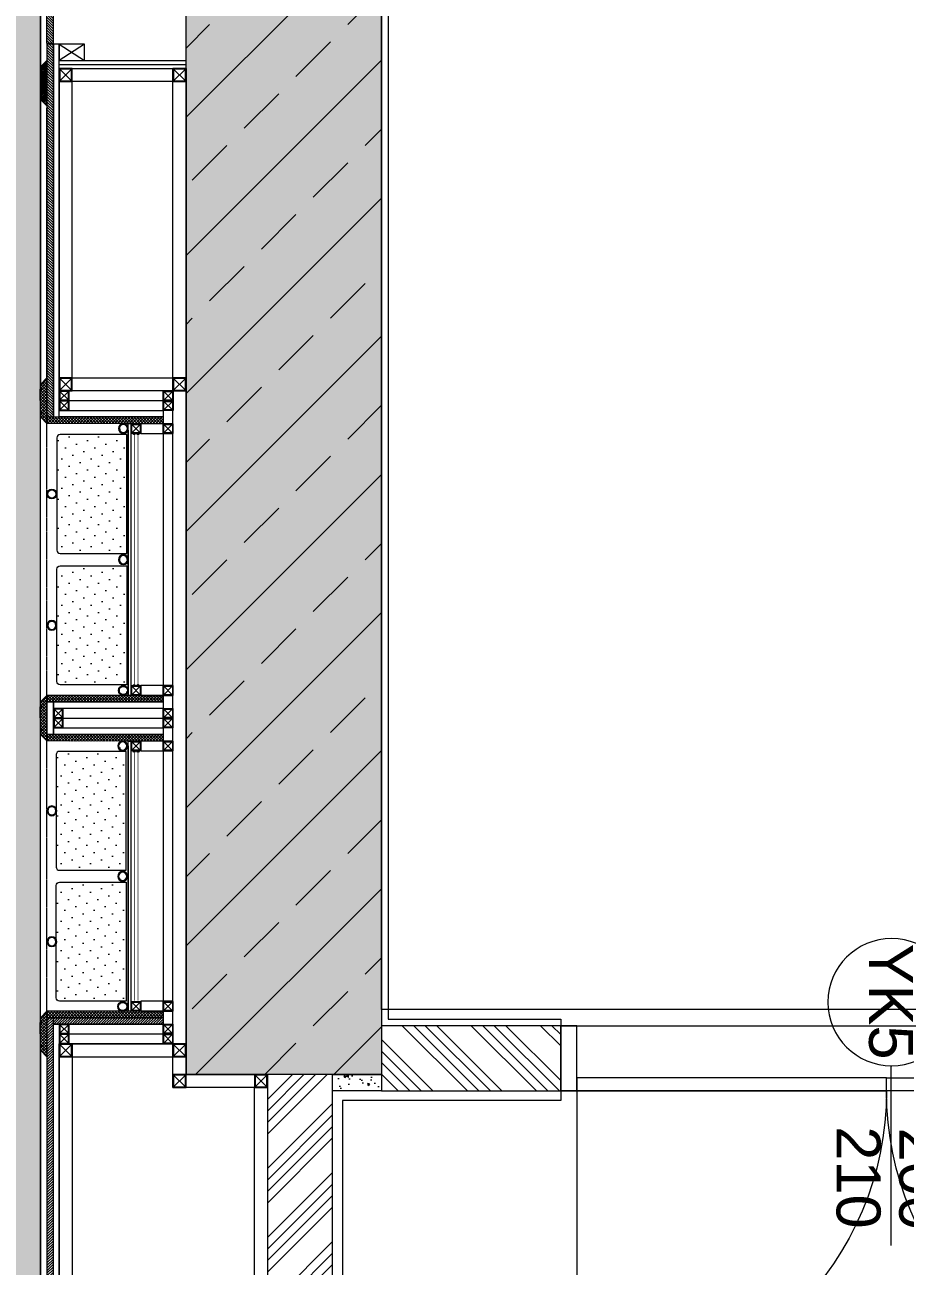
# Model space of a CAD drawing. Header units: millimetres. Extents: x 29001 to 40804, y -8833 to -5892.
# Drawn here: x 30533.6 to 30803.8, y -7964.1 to -7582.8 of the extents above; entities that cross this region are included whole.
import ezdxf
from ezdxf.enums import TextEntityAlignment as Align

# ---------------------------------------------------------------- set-up
doc = ezdxf.new("R2010")
doc.units = ezdxf.units.MM
for name, pattern in [('( Hidden )', [0.375, 0.25, -0.125]), ('ACAD_ISO03W100', [30, 12, -18]), ('DOT', [3.002, 0.002, -3]), ('P-AV-P00-10$0${ Origin Line }', [0])]:
    doc.linetypes.add(name, pattern=pattern)
doc.layers.get('0').update_dxf_attribs({"lineweight": 0})
for name, color, linetype, lineweight in [('0 @ 1', 7, 'Continuous', 0), ('anahtar', 9, 'Continuous', 0), ('Auto-Aydinlatma', 50, 'Continuous', 0), ('Auto-Olcu', 33, 'Continuous', 0), ('xxx_Auto_Duvar_Duvar Plan Kesit', 7, 'Continuous', 0), ('xxx_Auto_Duvar_Yesil Alcipan', 93, 'Continuous', 0), ('xxx_Auto_Kaplama_Ahşap', 34, 'Continuous', 0), ('xxx_Auto_Kaplama_Ahşap Tarama', 16, 'Continuous', 0), ('xxx_Auto_Kaplama_Aluminyum', 133, 'Continuous', 0), ('xxx_Auto_Kaplama_Cam', 190, 'Continuous', 0), ('xxx_Auto_Kaplama_Mermer', 23, 'Continuous', 0), ('xxx_Auto_Kaplama_Mermer Tarama @ 1', 45, 'Continuous', 0), ('xxx_Auto_Kaplama_Siva Sap', 253, 'Continuous', 0), ('xxx_Auto_Konstruksiyon_Metal', 141, 'Continuous', 0), ('xxx_Auto_Tefris_Aydinlatma', 50, 'Continuous', 0), ('xxx_Auto_Tefris_Silik', 252, 'Continuous', 0), ('Y_BA KOLON', 1, 'Continuous', 0), ('Y_BA TARAMA', 252, 'Continuous', 0), ('Y_DUVAR DIS GZB', 5, 'Continuous', 0), ('Y_DUVAR IZ', 253, 'ACAD_ISO03W100', 0), ('Y_DVR_TARAMA GB', 252, 'Continuous', 0), ('Y_KAPI', 123, 'Continuous', 0), ('Y_KAPI KOD', 40, 'Continuous', 0), ('Y_MINEPOR', 191, 'Continuous', 0), ('Y_SIVA', 30, 'Continuous', 0)]:
    doc.layers.add(name, color=color, linetype=linetype, lineweight=lineweight)
doc.styles.add('style1', font='arial.ttf', dxfattribs={"height": 20})
pattern_1 = [(135, (17142.7542, 8328.3304), (-0.449012806, -0.449012806), []), (225, (17142.7542, 8328.3304), (0.449012806, -0.449012806), [])]
pattern_2 = [(45, (-27449.53084, 49434.2222), (-0.3999999993, 0.3999999993), [])]
pattern_3 = [(0, (-28982.277, 50888.334), (0, 6.985), [5.08, -1.905]), (90, (-28982.277, 50888.334), (-6.985, 4e-16), [5.08, -1.905])]
pattern_4 = [(135, (-27449.5308, 49434.2222), (-3.36759605, -1.12253202), [0, -3.175])]

# ---------------------------------------------------------------- blocks, each defined once
blk = doc.blocks.new('KAPI 200X230')
at = {"layer": 'Y_KAPI', "color": 252, "linetype": 'P-AV-P00-10$0${ Origin Line }'}
for p, q in [((5, -20), (5, -115)), ((195, -20), (195, -115))]:
    blk.add_line(p, q, dxfattribs=at)
at = {"layer": 'Y_KAPI'}
for points in [[(0, 0), (5, 0), (5, -20), (0, -20)], [(195, 0), (200, 0), (200, -20), (195, -20)], [(5, -20), (100, -20), (100, -16), (5, -16)], [(195, -20), (100, -20), (100, -16), (195, -16)]]:
    blk.add_lwpolyline(points, close=True, dxfattribs=at)
at = {"layer": 'Y_KAPI', "color": 252, "linetype": 'P-AV-P00-10$0${ Origin Line }'}
for centre, start, end in [((5, -20), 270, 0), ((195, -20), 180, 270)]:
    blk.add_arc(centre, 95, start, end, dxfattribs=at)
blk = doc.blocks.new('KAPI KOD')
at = {"layer": 'Y_KAPI KOD', "ltscale": 0.2}
blk.add_line((0, 0), (0, -55.22), dxfattribs=at)
blk.add_circle((-0.29, 19.56), 19.56, dxfattribs=at)
at = {"layer": 'Y_KAPI KOD', "color": 153, "ltscale": 0.2, "style": 'style1'}
for tag, p in [('KOD', (0, 19.75)), ('YUK', (9.88, -34.29)), ('GEN', (-9.37, -34.7))]:
    blk.add_attdef(tag, text='', height=13.5, rotation=90, dxfattribs=at).set_placement(p, align=Align.MIDDLE)
blk = doc.blocks.new('40x40 kutu profil')
at = {"layer": 'xxx_Auto_Konstruksiyon_Metal'}
for points in [[(-1674.77, -595.98), (-1674.77, -599.98), (-1670.77, -599.98), (-1670.77, -595.98), (-1674.77, -595.98)], [(-1670.97, -596.18), (-1674.57, -599.78)], [(-1674.57, -596.18), (-1670.97, -599.78)]]:
    blk.add_lwpolyline(points, dxfattribs=at)
blk.add_lwpolyline([(-1674.57, -596.18), (-1674.57, -599.78), (-1670.97, -599.78), (-1670.97, -596.18)], close=True, dxfattribs=at)
blk = doc.blocks.new('40X40')
at = {"layer": 'xxx_Auto_Konstruksiyon_Metal'}
for p, q in [((-65772.06, 42664.04), (-65769.26, 42661.24)), ((-65769.06, 42664.04), (-65772.06, 42661.04))]:
    blk.add_line(p, q, dxfattribs=at)
for points in [[(-65772.06, 42661.04), (-65769.06, 42661.04), (-65769.06, 42664.04), (-65772.06, 42664.04)], [(-65771.86, 42661.24), (-65769.26, 42661.24), (-65769.26, 42663.84), (-65771.86, 42663.84)]]:
    blk.add_lwpolyline(points, close=True, dxfattribs=at)
blk = doc.blocks.new('xxx r 3')
at = {"layer": '0 @ 1', "true_color": 0x999999}
h = blk.add_hatch(dxfattribs=at)
h.set_pattern_fill('ANGLE', color=253)
h.set_pattern_definition(pattern_3)
h.paths.add_polyline_path([(-1.5, 0, 1), (1.5, 0, 1)])
h.paths.add_polyline_path([(1.25, 0, -1), (-1.25, 0, -1)], flags=16)
at = {"layer": '0 @ 1', "true_color": 0x454545}
h = blk.add_hatch(dxfattribs=at)
h.set_pattern_fill('ANGLE', color=250)
h.set_pattern_definition(pattern_3)
edge = h.paths.add_edge_path()
edge.add_arc((0, 0), 1.25, 0, 360)
at = {"layer": 'xxx_Auto_Kaplama_Aluminyum'}
for radius in [1.5, 1.25]:
    blk.add_circle((0, 0), radius, dxfattribs=at)
blk = doc.blocks.new('xxxc')
at = {"layer": 'xxx_Auto_Kaplama_Ahşap Tarama'}
h = blk.add_hatch(dxfattribs=at)
h.set_pattern_fill('JIS_WOOD', color=256, scale=0.5)
h.set_pattern_definition([(45, (-28082.08727, 50910.67146), (-0.2499999996, 0.2499999996), [])])
h.paths.add_polyline_path([(-1.5, -2.95), (-2, -2.95), (-2, -1.95), (0, 0.03), (0, -13.95), (-2, -11.95), (-2, -10.95), (-1.5, -10.95), (-1.5, -10.45), (-2, -10.45), (-2, -3.45), (-1.5, -3.45)])
at = {"layer": 'xxx_Auto_Kaplama_Ahşap', "linetype": 'Continuous', "elevation": 0}
blk.add_lwpolyline([(0, 0), (-2, -2), (-2, -3), (-1.5, -3), (-1.5, -3.5), (-2, -3.5), (-2.01, -10.5), (-1.5, -10.5), (-1.5, -11), (-2, -11), (-2, -12), (0, -14)], close=True, dxfattribs=at)
blk.add_lwpolyline([(0, 0), (-2, -2), (-2, -3), (-1.5, -3), (-1.5, -3.5), (-2, -3.5), (-2.01, -10.5), (-1.5, -10.5), (-1.5, -11), (-2, -11), (-2, -12), (0, -14)], close=True, dxfattribs=at)
at = {"layer": 'xxx_Auto_Kaplama_Ahşap', "linetype": 'Continuous'}
blk.add_lwpolyline([(0, -13), (0, 0), (-2, -2), (-2, -3), (-1.5, -3), (-1.5, -3.5), (-2, -3.5), (-2, -10.5)], dxfattribs=at)
blk.add_lwpolyline([(0, -13), (0, 0), (-2, -2), (-2, -3), (-1.5, -3), (-1.5, -3.5), (-2, -3.5), (-2, -10.5)], dxfattribs=at)
at = {"layer": 'xxx_Auto_Kaplama_Ahşap', "linetype": 'Continuous', "elevation": 0}
blk.add_lwpolyline([(0, -2.5), (0, -14)], dxfattribs=at)
blk.add_lwpolyline([(0, -2.5), (0, -14)], dxfattribs=at)
blk = doc.blocks.new('TÜM LAYOOUT')
at = {"lineweight": 0, "true_color": 0x454545}
h = blk.add_hatch(color=250, dxfattribs=at)
h.dxf.hatch_style = 1
h.paths.add_polyline_path([(1618.09, -1083.45), (1618.09, -1023.45), (1438.26, -1023.45), (1438.26, -1583.45), (1498.26, -1583.45), (1498.26, -1083.45)])
at = {"true_color": 0x454545}
h = blk.add_hatch(color=250, dxfattribs=at)
h.dxf.hatch_style = 1
h.paths.add_polyline_path([(1395.54, -1369.96), (1395.6, -1369.96), (1395.6, -1285.93), (1395.54, -1285.93)])
h = blk.add_hatch(color=250, dxfattribs=at)
h.dxf.hatch_style = 1
h.paths.add_polyline_path([(1395.54, -1662.02), (1395.6, -1662.02), (1395.6, -1577.99), (1395.54, -1577.99)])
at = {"layer": 'anahtar', "lineweight": 0}
h = blk.add_hatch(dxfattribs=at)
h.set_pattern_fill('ANSI33', color=256, scale=120)
h.set_pattern_definition([(45, (-203248.184, 42899.353), (-21.2132034, 21.2132034), []), (45, (-203226.97, 42899.353), (-21.2132034, 21.2132034), [15, -7.5])])
h.paths.add_polyline_path([(1438.26, -1023.45), (2318.26, -1023.45), (2318.26, -1583.45), (1808.26, -1583.45), (1808.26, -1523.45), (2258.26, -1523.45), (2258.26, -1083.45), (1498.26, -1083.45), (1498.26, -1583.45), (1438.26, -1583.45)])
h = blk.add_hatch(dxfattribs=at)
h.set_pattern_fill('ANSI34', color=256, scale=20, angle=-90)
h.set_pattern_definition([(315, (342925.712, -40396.252), (10.6066017, 10.6066017), []), (315, (342925.712, -40399.787), (10.6066017, 10.6066017), []), (315, (342925.712, -40403.323), (10.6066017, 10.6066017), []), (315, (342925.712, -40406.858), (10.6066017, 10.6066017), [])])
h.paths.add_polyline_path([(1553.26, -1568.45), (1498.26, -1568.45), (1498.26, -1588.45), (1553.26, -1588.45)])
h = blk.add_hatch(dxfattribs=at)
h.set_pattern_fill('ANSI34', color=256, scale=20)
h.set_pattern_definition([(45, (40291.067, 339654), (-10.6066017, 10.6066017), []), (45, (40294.602, 339654), (-10.6066017, 10.6066017), []), (45, (40298.138, 339654), (-10.6066017, 10.6066017), []), (45, (40301.673, 339654), (-10.6066017, 10.6066017), [])])
h.paths.add_polyline_path([(1463.26, -1583.45), (1463.26, -1773.45), (1483.26, -1773.45), (1483.26, -1583.45)])
h = blk.add_hatch(dxfattribs=at)
h.set_pattern_fill('AR-CONC', color=256, angle=-270)
h.set_pattern_definition([(140, (-63133.898, -366923.4454), (0.62752135, 7.17260183), [0.75, -8.25]), (85, (-63133.898, -366923.4454), (-7.52192134, -1.38751334), [0.6, -6.6]), (190.4514445, (-63133.846, -366922.848), (-6.89439991, 5.78508847), [0.63740192, -7.01142112]), (136.1842, (-63135.898, -366923.445), (1.6551928, 10.6724133), [1.125, -12.375]), (186.6356355, (-63135.76, -366922.556), (-9.741186, 9.34661946), [0.95610342, -10.5171376]), (81.184164, (-63135.898, -366923.445), (-9.741186, 9.34661945), [0.9, -9.9]), (111, (-63135.398, -366922.4454), (4.02618891, 5.96907052), [0.75, -8.25]), (56, (-63135.398, -366922.4454), (-7.25150045, 2.43315332), [0.6, -6.6]), (161.4514447, (-63135.0624, -366921.948), (-3.22531153, 8.40222377), [0.6374019, -7.01142112]), (127.5, (-63133.898, -366923.4454), (-3.328938538, 0.121598553), [0, -6.52, 0, -6.7, 0, -6.625]), (97.5, (-63133.898, -366923.4454), (-3.94411712, 2.630695374), [0, -3.82, 0, -6.37, 0, -2.525]), (57.5, (-63133.898, -366925.6754), (0.225548717, 5.338224362), [0, -2.5, 0, -7.8, 0, -10.35]), (47.5, (-63133.898, -366926.6754), (-1.001049823, 5.831861693), [0, -3.25, 0, -5.18, 0, -7.35])])
h.paths.add_polyline_path([(1498.26, -1583.45), (1498.26, -1588.45), (1483.26, -1588.45), (1483.26, -1583.45)])
at = {"layer": 'xxx_Auto_Kaplama_Ahşap'}
h = blk.add_hatch(dxfattribs=at)
h.set_pattern_fill('JIS_WOOD', color=256, scale=0.8, angle=-90)
h.set_pattern_definition([(315, (-27449.5308, 49351.81523), (0.3999999993, 0.3999999993), [])])
h.paths.add_polyline_path([(1395.53, -1266.73), (1397.53, -1266.73), (1397.53, -1225.83), (1395.54, -1225.83)])
h.paths.add_polyline_path([(1397.53, -1266.73), (1397.53, -1266.73), (1397.53, -1225.83), (1397.53, -1225.83)])
h = blk.add_hatch(dxfattribs=at)
h.set_pattern_fill('JIS_WOOD', color=256, scale=0.8, angle=-90)
h.set_pattern_definition([(315, (-27449.52886, 49346.61523), (0.3999999993, 0.3999999993), [])])
h.paths.add_polyline_path([(1395.54, -1381.45), (1397.54, -1381.45), (1397.54, -1266.93), (1395.54, -1266.93)])
h.paths.add_polyline_path([(1397.54, -1381.45), (1397.54, -1381.45), (1397.54, -1266.93), (1397.54, -1266.93)], flags=17)
h = blk.add_hatch(dxfattribs=at)
h.set_pattern_fill('JIS_WOOD', color=256, scale=0.8)
h.set_pattern_definition(pattern_2)
h.paths.add_polyline_path([(1395.54, -1676.01), (1397.54, -1676.01), (1397.54, -1565.99), (1395.54, -1565.99)])
h = blk.add_hatch(dxfattribs=at)
h.set_pattern_fill('JIS_WOOD', color=256, scale=0.8)
h.set_pattern_definition(pattern_2)
h.paths.add_polyline_path([(1397.54, -1565.99), (1431.26, -1565.99), (1431.26, -1567.99), (1397.54, -1567.99)])
at = {"layer": 'xxx_Auto_Kaplama_Ahşap Tarama', "linetype": 'Continuous'}
h = blk.add_hatch(dxfattribs=at)
h.set_pattern_fill('ANSI37', color=256, scale=0.2, angle=-180)
h.set_pattern_definition([(225, (-8399.7661, 14540.8289), (0.449012806, -0.449012806), []), (315, (-8399.7661, 14540.8289), (0.449012806, 0.449012806), [])])
h.paths.add_polyline_path([(1395.54, -1383.45), (1393.54, -1381.45), (1393.54, -1380.45), (1394.04, -1380.45), (1394.04, -1379.95), (1393.54, -1379.95), (1393.53, -1372.95), (1394.04, -1372.95), (1394.04, -1372.45), (1393.54, -1372.45), (1393.54, -1371.45), (1395.54, -1369.45)])
h = blk.add_hatch(dxfattribs=at)
h.set_pattern_fill('ANSI37', color=256, scale=0.2, angle=-270)
h.set_pattern_definition([(135, (17142.75706, 8425.8527), (-0.449012806, -0.449012806), []), (225, (17142.75706, 8425.8527), (0.449012806, -0.449012806), [])])
h.paths.add_polyline_path([(1431.26, -1381.45), (1431.26, -1383.54), (1395.54, -1383.45), (1395.54, -1381.45)])
h = blk.add_hatch(dxfattribs=at)
h.set_pattern_fill('ANSI37', color=256, scale=0.2, angle=-180)
h.set_pattern_definition([(225, (-8399.76894, 14443.3066), (0.449012806, -0.449012806), []), (315, (-8399.76894, 14443.3066), (0.449012806, 0.449012806), [])])
h.paths.add_polyline_path([(1395.54, -1480.98), (1393.54, -1478.98), (1393.54, -1477.98), (1394.04, -1477.98), (1394.04, -1477.48), (1393.54, -1477.48), (1393.53, -1470.48), (1394.04, -1470.48), (1394.04, -1469.98), (1393.54, -1469.98), (1393.54, -1468.98), (1395.54, -1466.98)])
h = blk.add_hatch(dxfattribs=at)
h.set_pattern_fill('ANSI37', color=256, scale=0.2, angle=-270)
h.set_pattern_definition(pattern_1)
h.paths.add_polyline_path([(1431.26, -1468.98), (1431.26, -1466.98), (1395.54, -1466.98), (1395.54, -1468.98)])
h = blk.add_hatch(dxfattribs=at)
h.set_pattern_fill('ANSI37', color=256, scale=0.2, angle=-270)
h.set_pattern_definition(pattern_1)
h.paths.add_polyline_path([(1431.26, -1478.98), (1431.26, -1481.06), (1395.54, -1480.98), (1395.54, -1478.98)])
h = blk.add_hatch(dxfattribs=at)
h.set_pattern_fill('ANSI37', color=256, scale=0.2, angle=-180)
h.set_pattern_definition([(225, (-8399.76894, 14346.2889), (0.449012806, -0.449012806), []), (315, (-8399.76894, 14346.2889), (0.449012806, 0.449012806), [])])
h.paths.add_polyline_path([(1395.54, -1577.99), (1393.54, -1575.99), (1393.54, -1574.99), (1394.04, -1574.99), (1394.04, -1574.49), (1393.54, -1574.49), (1393.53, -1567.49), (1394.04, -1567.49), (1394.04, -1566.99), (1393.54, -1566.99), (1393.54, -1565.99), (1395.54, -1563.99)])
h = blk.add_hatch(dxfattribs=at)
h.set_pattern_fill('ANSI37', color=256, scale=0.2, angle=-270)
h.set_pattern_definition([(135, (17142.7542, 8231.3127), (-0.449012806, -0.449012806), []), (225, (17142.7542, 8231.3127), (0.449012806, -0.449012806), [])])
h.paths.add_polyline_path([(1431.26, -1565.99), (1431.26, -1563.99), (1395.54, -1563.99), (1395.54, -1565.99)])
at = {"layer": 'xxx_Auto_Kaplama_Cam'}
h = blk.add_hatch(dxfattribs=at)
h.set_pattern_fill('DOTS', color=256, scale=2, angle=135)
h.set_pattern_definition(pattern_4)
edge = h.paths.add_edge_path()
edge.add_line((1399.64, -1423.4), (1420.11, -1423.4))
edge.add_line((1420.11, -1423.4), (1420.11, -1386.86))
edge.add_line((1420.11, -1386.86), (1399.64, -1386.86))
edge.add_arc((1399.64, -1387.86), 1, 90, 180)
edge.add_line((1398.64, -1387.86), (1398.64, -1422.4))
edge.add_arc((1399.64, -1422.4), 1, 180, 270)
h = blk.add_hatch(dxfattribs=at)
h.set_pattern_fill('DOTS', color=256, scale=2, angle=135)
h.set_pattern_definition(pattern_4)
edge = h.paths.add_edge_path()
edge.add_line((1399.64, -1427.22), (1420.11, -1427.22))
edge.add_line((1420.11, -1427.22), (1420.11, -1463.76))
edge.add_line((1420.11, -1463.76), (1399.64, -1463.76))
edge.add_arc((1399.64, -1462.76), 1, 180, 270, ccw=False)
edge.add_line((1398.64, -1462.76), (1398.64, -1428.22))
edge.add_arc((1399.64, -1428.22), 1, 90, 180, ccw=False)
h = blk.add_hatch(dxfattribs=at)
h.set_pattern_fill('DOTS', color=256, scale=2, angle=135)
h.set_pattern_definition([(135, (-27449.7572, 49336.8976), (-3.36759605, -1.12253202), [0, -3.175])])
edge = h.paths.add_edge_path()
edge.add_line((1399.41, -1520.72), (1419.88, -1520.72))
edge.add_line((1419.88, -1520.72), (1419.88, -1484.18))
edge.add_line((1419.88, -1484.18), (1399.41, -1484.18))
edge.add_arc((1399.41, -1485.18), 1, 90, 180)
edge.add_line((1398.41, -1485.18), (1398.41, -1519.72))
edge.add_arc((1399.41, -1519.72), 1, 180, 270)
h = blk.add_hatch(dxfattribs=at)
h.set_pattern_fill('DOTS', color=256, scale=2, angle=135)
h.set_pattern_definition([(135, (-27449.7572, 49337.077), (-3.36759605, -1.12253202), [0, -3.175])])
edge = h.paths.add_edge_path()
edge.add_line((1399.41, -1524.37), (1419.88, -1524.37))
edge.add_line((1419.88, -1524.37), (1419.88, -1560.91))
edge.add_line((1419.88, -1560.91), (1399.41, -1560.91))
edge.add_arc((1399.41, -1559.91), 1, 180, 270, ccw=False)
edge.add_line((1398.41, -1559.91), (1398.41, -1525.37))
edge.add_arc((1399.41, -1525.37), 1, 90, 180, ccw=False)
at = {"layer": 'Y_BA TARAMA', "true_color": 0x999999}
h = blk.add_hatch(dxfattribs=at)
h.set_pattern_fill('ANSI33', color=253, scale=120)
h.set_pattern_definition([(45, (-203248.184, 42899.353), (-21.2132034, 21.2132034), []), (45, (-203226.97, 42899.353), (-21.2132034, 21.2132034), [15, -7.5])])
h.paths.add_polyline_path([(1438.26, -1023.45), (2318.26, -1023.45), (2318.26, -1583.45), (1808.26, -1583.45), (1808.26, -1523.45), (2258.26, -1523.45), (2258.26, -1083.45), (1498.26, -1083.45), (1498.26, -1583.45), (1438.26, -1583.45)])
at = {"layer": 'Y_DVR_TARAMA GB', "true_color": 0x999999}
h = blk.add_hatch(dxfattribs=at)
h.set_pattern_fill('ANSI34', color=253, scale=20, angle=-90)
h.set_pattern_definition([(315, (342925.712, -40396.252), (10.6066017, 10.6066017), []), (315, (342925.712, -40399.787), (10.6066017, 10.6066017), []), (315, (342925.712, -40403.323), (10.6066017, 10.6066017), []), (315, (342925.712, -40406.858), (10.6066017, 10.6066017), [])])
h.paths.add_polyline_path([(1553.26, -1568.45), (1498.26, -1568.45), (1498.26, -1588.45), (1553.26, -1588.45)])
at = {"layer": 'Y_DVR_TARAMA GB', "lineweight": 0, "true_color": 0x999999}
h = blk.add_hatch(dxfattribs=at)
h.set_pattern_fill('ANSI34', color=253, scale=20, angle=-90)
h.set_pattern_definition([(315, (342925.712, -40396.252), (10.6066017, 10.6066017), []), (315, (342925.712, -40399.787), (10.6066017, 10.6066017), []), (315, (342925.712, -40403.323), (10.6066017, 10.6066017), []), (315, (342925.712, -40406.858), (10.6066017, 10.6066017), [])])
h.paths.add_polyline_path([(1553.26, -1568.45), (1498.26, -1568.45), (1498.26, -1588.45), (1553.26, -1588.45)])
h = blk.add_hatch(dxfattribs=at)
h.set_pattern_fill('ANSI34', color=253, scale=20)
h.set_pattern_definition([(45, (40291.067, 339654), (-10.6066017, 10.6066017), []), (45, (40294.602, 339654), (-10.6066017, 10.6066017), []), (45, (40298.138, 339654), (-10.6066017, 10.6066017), []), (45, (40301.673, 339654), (-10.6066017, 10.6066017), [])])
h.paths.add_polyline_path([(1463.26, -1583.45), (1463.26, -1773.45), (1483.26, -1773.45), (1483.26, -1583.45)])
at = {"layer": 'Y_MINEPOR'}
h = blk.add_hatch(dxfattribs=at)
h.set_pattern_fill('AR-CONC', color=256, angle=-270)
h.set_pattern_definition([(140, (-63133.898, -366923.4454), (0.62752135, 7.17260183), [0.75, -8.25]), (85, (-63133.898, -366923.4454), (-7.52192134, -1.38751334), [0.6, -6.6]), (190.4514445, (-63133.846, -366922.848), (-6.89439991, 5.78508847), [0.63740192, -7.01142112]), (136.1842, (-63135.898, -366923.445), (1.6551928, 10.6724133), [1.125, -12.375]), (186.6356355, (-63135.76, -366922.556), (-9.741186, 9.34661946), [0.95610342, -10.5171376]), (81.184164, (-63135.898, -366923.445), (-9.741186, 9.34661945), [0.9, -9.9]), (111, (-63135.398, -366922.4454), (4.02618891, 5.96907052), [0.75, -8.25]), (56, (-63135.398, -366922.4454), (-7.25150045, 2.43315332), [0.6, -6.6]), (161.4514447, (-63135.0624, -366921.948), (-3.22531153, 8.40222377), [0.6374019, -7.01142112]), (127.5, (-63133.898, -366923.4454), (-3.328938538, 0.121598553), [0, -6.52, 0, -6.7, 0, -6.625]), (97.5, (-63133.898, -366923.4454), (-3.94411712, 2.630695374), [0, -3.82, 0, -6.37, 0, -2.525]), (57.5, (-63133.898, -366925.6754), (0.225548717, 5.338224362), [0, -2.5, 0, -7.8, 0, -10.35]), (47.5, (-63133.898, -366926.6754), (-1.001049823, 5.831861693), [0, -3.25, 0, -5.18, 0, -7.35])])
h.paths.add_polyline_path([(1498.26, -1583.45), (1498.26, -1588.45), (1483.26, -1588.45), (1483.26, -1583.45)])
at = {"layer": 'Y_MINEPOR', "lineweight": 0}
h = blk.add_hatch(dxfattribs=at)
h.set_pattern_fill('AR-CONC', color=256, angle=-270)
h.set_pattern_definition([(140, (-63133.898, -366923.4454), (0.62752135, 7.17260183), [0.75, -8.25]), (85, (-63133.898, -366923.4454), (-7.52192134, -1.38751334), [0.6, -6.6]), (190.4514445, (-63133.846, -366922.848), (-6.89439991, 5.78508847), [0.63740192, -7.01142112]), (136.1842, (-63135.898, -366923.445), (1.6551928, 10.6724133), [1.125, -12.375]), (186.6356355, (-63135.76, -366922.556), (-9.741186, 9.34661946), [0.95610342, -10.5171376]), (81.184164, (-63135.898, -366923.445), (-9.741186, 9.34661945), [0.9, -9.9]), (111, (-63135.398, -366922.4454), (4.02618891, 5.96907052), [0.75, -8.25]), (56, (-63135.398, -366922.4454), (-7.25150045, 2.43315332), [0.6, -6.6]), (161.4514447, (-63135.0624, -366921.948), (-3.22531153, 8.40222377), [0.6374019, -7.01142112]), (127.5, (-63133.898, -366923.4454), (-3.328938538, 0.121598553), [0, -6.52, 0, -6.7, 0, -6.625]), (97.5, (-63133.898, -366923.4454), (-3.94411712, 2.630695374), [0, -3.82, 0, -6.37, 0, -2.525]), (57.5, (-63133.898, -366925.6754), (0.225548717, 5.338224362), [0, -2.5, 0, -7.8, 0, -10.35]), (47.5, (-63133.898, -366926.6754), (-1.001049823, 5.831861693), [0, -3.25, 0, -5.18, 0, -7.35])])
h.paths.add_polyline_path([(1498.26, -1583.45), (1498.26, -1588.45), (1483.26, -1588.45), (1483.26, -1583.45)])
at = {"color": 7}
blk.add_lwpolyline([(1395.54, -1369.96), (1395.6, -1369.96), (1395.6, -1285.93), (1395.54, -1285.93)], close=True, dxfattribs=at)
at = {"color": 3, "elevation": 0}
for points in [[(1420.54, -1385.52), (1420.54, -1466.94)], [(1420.54, -1482.53), (1420.54, -1563.95)]]:
    blk.add_lwpolyline(points, dxfattribs=at)
at = {"layer": 'anahtar', "lineweight": 0}
for p, q in [((1553.26, -1568.45), (1753.26, -1568.45)), ((1753.26, -1588.45), (1553.26, -1588.45))]:
    blk.add_line(p, q, dxfattribs=at)
for points in [[(1438.26, -1023.45), (2318.26, -1023.45), (2318.26, -1583.45), (1808.26, -1583.45), (1808.26, -1523.45), (2258.26, -1523.45), (2258.26, -1083.45), (1498.26, -1083.45), (1498.26, -1583.45), (1438.26, -1583.45)], [(1553.26, -1568.45), (1498.26, -1568.45), (1498.26, -1588.45), (1553.26, -1588.45)], [(1463.26, -1583.45), (1463.26, -1773.45), (1483.26, -1773.45), (1483.26, -1583.45)], [(1498.26, -1583.45), (1498.26, -1588.45), (1483.26, -1588.45), (1483.26, -1583.45)]]:
    blk.add_lwpolyline(points, close=True, dxfattribs=at)
for points in [[(1808.26, -1563.45), (1498.26, -1563.45), (1498.26, -1083.45), (1818.26, -1083.45), (1818.26, -1253.45), (1798.26, -1253.45), (1798.26, -1323.45), (1868.26, -1323.45), (1868.26, -1523.45), (1808.26, -1523.45), (1808.26, -1563.45)], [(1753.26, -1568.45), (1753.26, -1566.45), (1806.26, -1566.45), (1806.26, -1521.45), (2256.26, -1521.45), (2256.26, -1085.45), (1560.26, -1085.45), (1560.26, -1135.45), (1500.26, -1135.45), (1500.26, -1566.45), (1553.26, -1566.45), (1553.26, -1568.45)], [(1553.26, -1588.45), (1553.26, -1591.45), (1486.26, -1591.45), (1486.26, -1861.49), (1318.26, -1861.48)]]:
    blk.add_lwpolyline(points, dxfattribs=at)
at = {"layer": 'Auto-Aydinlatma', "elevation": 0}
for points in [[(1422.79, -1386.57), (1421.94, -1386.57), (1421.94, -1386.69), (1422.79, -1386.69), (1422.79, -1386.57)], [(1423.94, -1386.57), (1423.08, -1386.57), (1423.08, -1386.69), (1423.94, -1386.69), (1423.94, -1386.57)], [(1422.79, -1463.95), (1421.94, -1463.95), (1421.94, -1463.82), (1422.79, -1463.82), (1422.79, -1463.95)], [(1423.94, -1463.95), (1423.08, -1463.95), (1423.08, -1463.82), (1423.94, -1463.82), (1423.94, -1463.95)], [(1422.79, -1484.05), (1421.94, -1484.05), (1421.94, -1484.18), (1422.79, -1484.18), (1422.79, -1484.05)], [(1423.94, -1484.05), (1423.08, -1484.05), (1423.08, -1484.18), (1423.94, -1484.18), (1423.94, -1484.05)]]:
    blk.add_lwpolyline(points, dxfattribs=at)
at = {"layer": 'Auto-Aydinlatma'}
for centre, start, end in [((1422.37, -1386.57, 0), 209.9305, 330.0695), ((1423.51, -1386.57, 0), 209.9305, 330.0695), ((1422.37, -1463.94, 0), 29.9305, 150.0695), ((1423.51, -1463.94, 0), 29.9305, 150.0695), ((1422.37, -1484.06, 0), 209.9305, 330.0695), ((1423.51, -1484.06, 0), 209.9305, 330.0695)]:
    blk.add_arc(centre, 0.247, start, end, dxfattribs=at)
at = {"layer": 'xxx_Auto_Duvar_Duvar Plan Kesit', "lineweight": 0}
blk.add_lwpolyline([(1618.09, -1083.45), (1498.26, -1083.45), (1498.26, -1583.45), (1438.26, -1583.45), (1438.26, -1023.45), (1618.09, -1023.45)], dxfattribs=at)
for points in [[(1553.26, -1568.45), (1498.26, -1568.45), (1498.26, -1588.45), (1553.26, -1588.45)], [(1463.26, -1583.45), (1463.26, -1773.45), (1483.26, -1773.45), (1483.26, -1583.45)]]:
    blk.add_lwpolyline(points, close=True, dxfattribs=at)
at = {"layer": 'xxx_Auto_Duvar_Yesil Alcipan', "lineweight": 0, "elevation": 0}
for points in [[(1399.34, -1271.93), (1438.27, -1271.93)], [(1399.34, -1273.18), (1438.27, -1273.18)], [(1399.34, -1274.43), (1438.27, -1274.43)], [(1399.34, -1274.43), (1438.27, -1274.43)]]:
    blk.add_lwpolyline(points, dxfattribs=at)
at = {"layer": 'xxx_Auto_Kaplama_Ahşap', "linetype": 'Continuous'}
blk.add_lwpolyline([(1395.53, -1225.83), (1397.53, -1225.83), (1397.53, -1266.73), (1395.53, -1266.73)], close=True, dxfattribs=at)
at = {"layer": 'xxx_Auto_Kaplama_Ahşap', "linetype": 'Continuous', "elevation": 0}
for points in [[(1395.54, -1381.45), (1397.54, -1381.45), (1397.54, -1266.93), (1395.54, -1266.93)], [(1397.54, -1381.45), (1399.34, -1381.45), (1399.34, -1266.93), (1397.54, -1266.93)], [(1399.33, -1271.93), (1407.07, -1271.93), (1407.07, -1266.93), (1399.33, -1266.93)], [(1395.54, -1383.45), (1393.54, -1381.45), (1393.54, -1380.45), (1394.04, -1380.45), (1394.04, -1379.95), (1393.54, -1379.95), (1393.53, -1372.95), (1394.04, -1372.95), (1394.04, -1372.45), (1393.54, -1372.45), (1393.54, -1371.45), (1395.54, -1369.45)], [(1399.34, -1379.45), (1431.26, -1379.45), (1431.26, -1381.45), (1399.34, -1381.45)], [(1431.26, -1381.45), (1431.26, -1383.54), (1395.54, -1383.45), (1395.54, -1381.45)], [(1395.54, -1480.98), (1393.54, -1478.98), (1393.54, -1477.98), (1394.04, -1477.98), (1394.04, -1477.48), (1393.54, -1477.48), (1393.53, -1470.48), (1394.04, -1470.48), (1394.04, -1469.98), (1393.54, -1469.98), (1393.54, -1468.98), (1395.54, -1466.98)], [(1431.26, -1468.98), (1431.26, -1466.98), (1395.54, -1466.98), (1395.54, -1468.98)], [(1431.26, -1478.98), (1431.26, -1481.06), (1395.54, -1480.98), (1395.54, -1478.98)], [(1395.54, -1577.99), (1393.54, -1575.99), (1393.54, -1574.99), (1394.04, -1574.99), (1394.04, -1574.49), (1393.54, -1574.49), (1393.53, -1567.49), (1394.04, -1567.49), (1394.04, -1566.99), (1393.54, -1566.99), (1393.54, -1565.99), (1395.54, -1563.99)], [(1431.26, -1565.99), (1431.26, -1563.99), (1395.54, -1563.99), (1395.54, -1565.99)]]:
    blk.add_lwpolyline(points, close=True, dxfattribs=at)
for points in [[(1407.07, -1266.93), (1399.33, -1271.93)], [(1399.34, -1266.93), (1407.07, -1271.93)], [(1395.54, -1383.45), (1395.54, -1286.6)], [(1395.54, -1383.45), (1395.54, -1286.6)], [(1431.26, -1470.98), (1397.54, -1470.98), (1397.54, -1476.98), (1431.26, -1476.98)], [(1395.54, -1565.99), (1397.54, -1565.99)], [(1397.54, -1567.99), (1399.34, -1567.99), (1399.34, -1671.22)]]:
    blk.add_lwpolyline(points, dxfattribs=at)
at = {"layer": 'xxx_Auto_Kaplama_Ahşap', "elevation": 0}
for points in [[(1395.54, -1478.98), (1397.54, -1478.98), (1397.54, -1468.98), (1395.54, -1468.98)], [(1395.54, -1478.98), (1395.54, -1468.98), (1397.54, -1468.98), (1397.54, -1478.98)], [(1397.54, -1468.98), (1431.26, -1468.98), (1431.26, -1470.98), (1397.54, -1470.98)], [(1397.54, -1476.98), (1431.26, -1476.98), (1431.26, -1478.98), (1397.54, -1478.98)], [(1397.54, -1565.99), (1431.26, -1565.99), (1431.26, -1567.99), (1397.54, -1567.99)]]:
    blk.add_lwpolyline(points, close=True, dxfattribs=at)
at = {"layer": 'xxx_Auto_Kaplama_Ahşap'}
blk.add_lwpolyline([(1395.54, -1676.01), (1397.54, -1676.01), (1397.54, -1565.99), (1395.54, -1565.99)], close=True, dxfattribs=at)
at = {"layer": 'xxx_Auto_Kaplama_Ahşap Tarama', "linetype": 'Continuous', "elevation": 0}
for points in [[(1393.54, -1181.33), (1393.54, -1371.45)], [(1393.54, -1575.99), (1393.54, -1766.45)]]:
    blk.add_lwpolyline(points, dxfattribs=at)
at = {"layer": 'xxx_Auto_Kaplama_Cam', "elevation": 0}
for points in [[(1420.54, -1383.51), (1421.34, -1383.51), (1421.34, -1466.98), (1420.54, -1466.98)], [(1420.54, -1481.04), (1421.34, -1481.04), (1421.34, -1563.99), (1420.54, -1563.99)]]:
    blk.add_lwpolyline(points, close=True, dxfattribs=at)
for points in [[(1399.64, -1423.4), (1420.11, -1423.4), (1420.11, -1386.86), (1399.64, -1386.86, 0.414214), (1398.64, -1387.86), (1398.64, -1422.4, 0.414214)], [(1399.64, -1427.22), (1420.11, -1427.22), (1420.11, -1463.76), (1399.64, -1463.76, -0.414214), (1398.64, -1462.76), (1398.64, -1428.22, -0.414214)], [(1399.41, -1520.72), (1419.88, -1520.72), (1419.88, -1484.18), (1399.41, -1484.18, 0.414214), (1398.41, -1485.18), (1398.41, -1519.72, 0.414214)], [(1399.41, -1524.37), (1419.88, -1524.37), (1419.88, -1560.91), (1399.41, -1560.91, -0.414214), (1398.41, -1559.91), (1398.41, -1525.37, -0.414214)]]:
    blk.add_lwpolyline(points, format="xyb", close=True, dxfattribs=at)
at = {"layer": 'xxx_Auto_Kaplama_Siva Sap', "lineweight": 0}
blk.add_lwpolyline([(1553.26, -1588.45), (1553.26, -1591.45), (1486.26, -1591.45), (1486.26, -1861.49), (1318.26, -1861.48)], dxfattribs=at)
at = {"layer": 'xxx_Auto_Konstruksiyon_Metal', "elevation": 0}
for points in [[(1403.34, -1274.43), (1399.34, -1274.43), (1399.34, -1373.45), (1403.34, -1373.45)], [(1403.34, -1274.43), (1434.26, -1274.43), (1434.26, -1278.43), (1403.34, -1278.43)], [(1403.34, -1369.45), (1434.26, -1369.45), (1434.26, -1373.45), (1403.34, -1373.45)], [(1399.54, -1373.62), (1399.54, -1376.22), (1402.14, -1376.22), (1402.14, -1373.62)], [(1399.54, -1376.62), (1399.54, -1379.22), (1402.14, -1379.22), (1402.14, -1376.62)], [(1431.26, -1567.99), (1434.26, -1567.99), (1434.26, -1379.45), (1431.26, -1379.45)], [(1424.43, -1386.57), (1434.26, -1386.57), (1434.26, -1383.54), (1424.43, -1383.54)], [(1424.43, -1466.98), (1434.26, -1466.98), (1434.26, -1463.95), (1424.43, -1463.95)], [(1397.74, -1471.18), (1397.74, -1473.78), (1400.34, -1473.78), (1400.34, -1471.18)], [(1397.74, -1474.18), (1397.74, -1476.78), (1400.34, -1476.78), (1400.34, -1474.18)], [(1424.43, -1484.05), (1434.26, -1484.05), (1434.26, -1481.02), (1424.43, -1481.05)], [(1424.43, -1563.99), (1434.26, -1563.99), (1434.26, -1560.96), (1424.43, -1560.96)], [(1399.54, -1568.19), (1399.54, -1570.79), (1402.14, -1570.79), (1402.14, -1568.19)], [(1399.54, -1571.19), (1399.54, -1573.79), (1402.14, -1573.79), (1402.14, -1571.19)]]:
    blk.add_lwpolyline(points, close=True, dxfattribs=at)
at = {"layer": 'xxx_Auto_Konstruksiyon_Metal'}
for points in [[(1434.26, -1274.43), (1438.26, -1274.43), (1438.26, -1583.45), (1434.26, -1583.45)], [(1403.34, -1667.22), (1399.34, -1667.22), (1399.34, -1573.99), (1403.34, -1573.99)], [(1403.34, -1577.99), (1434.26, -1577.99), (1434.26, -1573.99), (1403.34, -1573.99)], [(1434.26, -1583.45), (1459.26, -1583.45), (1459.26, -1587.45), (1434.26, -1587.45)], [(1459.26, -1587.45), (1463.26, -1587.45), (1463.26, -1773.45), (1459.26, -1773.45)]]:
    blk.add_lwpolyline(points, close=True, dxfattribs=at)
at = {"layer": 'xxx_Auto_Konstruksiyon_Metal', "elevation": 0}
for points in [[(1434.27, -1373.45), (1399.34, -1373.42), (1399.34, -1379.42), (1434.27, -1379.45)], [(1399.34, -1373.42), (1399.34, -1376.42), (1402.34, -1376.42), (1402.34, -1373.42), (1399.34, -1373.42)], [(1399.34, -1376.42), (1399.34, -1379.42), (1402.34, -1379.42), (1402.34, -1376.42), (1399.34, -1376.42)], [(1402.14, -1373.62), (1399.54, -1376.22)], [(1399.54, -1373.62), (1402.14, -1376.22)], [(1402.34, -1376.42), (1434.27, -1376.45)], [(1402.14, -1376.62), (1399.54, -1379.22)], [(1399.54, -1376.62), (1402.14, -1379.22)], [(1397.54, -1470.98), (1397.54, -1473.98), (1400.54, -1473.98), (1400.54, -1470.98), (1397.54, -1470.98)], [(1400.34, -1471.18), (1397.74, -1473.78)], [(1397.74, -1471.18), (1400.34, -1473.78)], [(1397.54, -1473.98), (1397.54, -1476.98), (1400.54, -1476.98), (1400.54, -1473.98), (1397.54, -1473.98)], [(1400.34, -1474.18), (1397.74, -1476.78)], [(1397.74, -1474.18), (1400.34, -1476.78)], [(1400.54, -1473.98), (1431.26, -1473.98)], [(1402.34, -1567.99), (1434.26, -1567.99)], [(1402.34, -1570.99), (1434.26, -1570.99)], [(1402.34, -1573.99), (1434.26, -1573.99)]]:
    blk.add_lwpolyline(points, dxfattribs=at)
at = {"layer": 'xxx_Auto_Konstruksiyon_Metal'}
for points in [[(1399.34, -1567.99), (1399.34, -1570.99), (1402.34, -1570.99), (1402.34, -1567.99), (1399.34, -1567.99)], [(1399.34, -1570.99), (1399.34, -1573.99), (1402.34, -1573.99), (1402.34, -1570.99), (1399.34, -1570.99)], [(1402.14, -1568.19), (1399.54, -1570.79)], [(1399.54, -1568.19), (1402.14, -1570.79)], [(1399.54, -1571.19), (1402.14, -1573.79)], [(1402.14, -1571.19), (1399.54, -1573.79)]]:
    blk.add_lwpolyline(points, dxfattribs=at)
at = {"layer": 'xxx_Auto_Tefris_Aydinlatma', "color": 2, "linetype": '( Hidden )', "ltscale": 5, "true_color": 0xe6e600, "const_width": 0.2, "elevation": 1252.24}
for points in [[(1422.37, -1386.82), (1422.37, -1463.69)], [(1423.51, -1386.82), (1423.51, -1463.69)], [(1422.37, -1484.3), (1422.37, -1560.71)], [(1423.51, -1484.3), (1423.51, -1560.71)]]:
    blk.add_lwpolyline(points, dxfattribs=at)
at = {"layer": 'xxx_Auto_Tefris_Silik', "linetype": 'DOT', "ltscale": 0.005, "elevation": 0}
for points in [[(1393.54, -1565.99), (1393.54, -1381.45)], [(1395.54, -1565.99), (1395.54, -1381.45)]]:
    blk.add_lwpolyline(points, dxfattribs=at)
at = {"layer": 'Y_BA KOLON'}
blk.add_lwpolyline([(1438.26, -1023.45), (2318.26, -1023.45), (2318.26, -1583.45), (1808.26, -1583.45), (1808.26, -1523.45), (2258.26, -1523.45), (2258.26, -1083.45), (1498.26, -1083.45), (1498.26, -1583.45), (1438.26, -1583.45)], close=True, dxfattribs=at)
at = {"layer": 'Y_DUVAR DIS GZB'}
blk.add_lwpolyline([(1553.26, -1568.45), (1498.26, -1568.45), (1498.26, -1588.45), (1553.26, -1588.45)], close=True, dxfattribs=at)
at = {"layer": 'Y_DUVAR IZ', "ltscale": 0.2}
for p, q in [((1553.26, -1568.45), (1753.26, -1568.45)), ((1753.26, -1588.45), (1553.26, -1588.45))]:
    blk.add_line(p, q, dxfattribs=at)
at = {"layer": 'Y_MINEPOR'}
blk.add_lwpolyline([(1498.26, -1583.45), (1498.26, -1588.45), (1483.26, -1588.45), (1483.26, -1583.45)], close=True, dxfattribs=at)
at = {"layer": 'Y_MINEPOR', "lineweight": 0}
blk.add_lwpolyline([(1498.26, -1583.45), (1498.26, -1588.45), (1483.26, -1588.45), (1483.26, -1583.45)], close=True, dxfattribs=at)
at = {"layer": 'Y_SIVA', "ltscale": 0.1}
for points in [[(1753.26, -1568.45), (1753.26, -1566.45), (1806.26, -1566.45), (1806.26, -1521.45), (2256.26, -1521.45), (2256.26, -1085.45), (1560.26, -1085.45), (1560.26, -1135.45), (1500.26, -1135.45), (1500.26, -1566.45), (1553.26, -1566.45), (1553.26, -1568.45)], [(1553.26, -1588.45), (1553.26, -1591.45), (1486.26, -1591.45), (1486.26, -1687.08)]]:
    blk.add_lwpolyline(points, dxfattribs=at)
at = {"color": 3}
for name, p in [('xxxc', (1395.54, -1271.93, 0)), ('xxx r 3', (1397.08, -1405.13, -47.64)), ('xxx r 3', (1419.04, -1465.48, 0)), ('xxx r 3', (1418.82, -1562.54, 0))]:
    blk.add_blockref(name, p, dxfattribs=at)
at = {"color": 3, "xscale": -1, "rotation": 180}
for p in [(1419.04, -1385.01, 0), (1419.04, -1425.31, 0), (1397.08, -1445.5, -47.64), (1418.82, -1482.53, 0), (1397.08, -1502.46, -47.64), (1418.81, -1522.58, 0), (1397.08, -1542.64, -47.64)]:
    blk.add_blockref('xxx r 3', p, dxfattribs=at)
at = {"layer": 'Auto-Olcu', "xscale": -1, "rotation": 270}
for p in [(-41229.77, 64395.58, 0), (-41229.77, 64392.58, 0), (-41239.61, 64385.5, 0), (-41229.78, 64385.5, 0), (-41239.61, 64305.09, 0), (-41229.78, 64305.09, 0), (-41229.78, 64298.09, 0), (-41229.78, 64295.09, 0), (-41239.61, 64288.01, 0), (-41229.78, 64288.01, 0), (-41239.61, 64208.07, 0), (-41229.78, 64208.07, 0), (-41229.78, 64201.07, 0), (-41229.78, 64198.07, 0)]:
    blk.add_blockref('40X40', p, dxfattribs=at)
at = {"layer": 'xxx_Auto_Konstruksiyon_Metal'}
for p in [(3074.1, -678.45, 0), (3109.03, -678.45, 0), (3074.1, -773.47, 0), (3109.03, -773.47, 0), (3074.1, -978.01), (3109.03, -978.01, 0), (3109.03, -987.47), (3134.03, -987.47)]:
    blk.add_blockref('40x40 kutu profil', p, dxfattribs=at)
at = {"layer": 'Y_KAPI', "xscale": -1}
blk.add_blockref('KAPI 200X230', (1753.26, -1568.45), dxfattribs=at)
at = {"layer": 'Y_KAPI KOD'}
ref = blk.add_blockref('KAPI KOD', (1654.57, -1580.78), dxfattribs=dict(at, xscale=-1))
ref.add_attrib('KOD', 'YK5', dxfattribs={"color": 153, "ltscale": 0.2, "height": 13.5, "rotation": 270, "style": 'style1'}).set_placement((1654.57, -1561.03), align=Align.MIDDLE)
ref.add_attrib('YUK', '210', dxfattribs={"color": 153, "ltscale": 0.2, "height": 13.5, "rotation": 270, "style": 'style1'}).set_placement((1644.69, -1615.07), align=Align.MIDDLE)
ref.add_attrib('GEN', '200', dxfattribs={"color": 153, "ltscale": 0.2, "height": 13.5, "rotation": 270, "style": 'style1'}).set_placement((1663.94, -1615.48), align=Align.MIDDLE)
blk = doc.blocks.new('xx bar')
at = {"layer": 'xxx_Auto_Kaplama_Mermer Tarama @ 1', "true_color": 0xb0a4a0}
h = blk.add_hatch(dxfattribs=at)
h.set_pattern_fill('DOTS', color=253, scale=1.5, angle=360)
h.set_pattern_definition([(0, (-4937.8317, -897.8235), (1.190625, 2.38125), [0, -2.38125])])
edge = h.paths.add_edge_path()
edge.add_line((197.53, -500.5), (156.03, -500.5))
edge.add_line((156.03, -500.5), (156.03, -516))
edge.add_line((156.03, -516), (212.53, -516))
edge.add_arc((208.28, -487.06), 29.25, 278.3411, 361.2189)
edge.add_line((237.53, -486.44), (237.5, -27.64))
edge.add_arc((209.15, -28.15), 28.35, 1.0285, 83.2207)
edge.add_line((212.5, 0), (99.02, 0))
edge.add_line((99.02, 0), (0, 0))
edge.add_line((0, 0), (0, -2.82))
edge.add_line((0, -2.82), (0, -4.29))
edge.add_line((0, -4.29), (0, -5.66))
edge.add_line((0, -5.66), (0, -516))
edge.add_line((0, -516), (77.5, -516))
edge.add_line((77.5, -516), (77.5, -500.5))
edge.add_line((77.5, -500.5), (11.5, -500.5))
edge.add_line((11.5, -500.5), (11.5, -30))
edge.add_line((11.5, -30), (59.05, -30))
edge.add_line((59.05, -30), (59.05, -15.5))
edge.add_line((59.05, -15.5), (167.55, -15.5))
edge.add_line((167.55, -15.5), (167.55, -30))
edge.add_line((167.55, -30), (197.5, -30))
edge.add_line((197.5, -30), (197.53, -500.5))
at = {"layer": 'xxx_Auto_Kaplama_Mermer'}
blk.add_line((0, 0), (0, -516), dxfattribs=at)
blk = doc.blocks.new('MOBİLYALAR')
at = {"rotation": 180}
blk.add_blockref('xx bar', (1393.54, -1757.45, 0), dxfattribs=at)

msp = doc.modelspace()

# ---------------------------------------------------------------- block references
at = {"color": 6}
msp.add_blockref('TÜM LAYOOUT', (29144.79, -6321.8), dxfattribs=at)

# ---------------------------------------------------------------- next in the draw order: block references
msp.add_blockref('MOBİLYALAR', (29144.79, -6321.8), dxfattribs=at)

doc.saveas('drawing.dxf')
